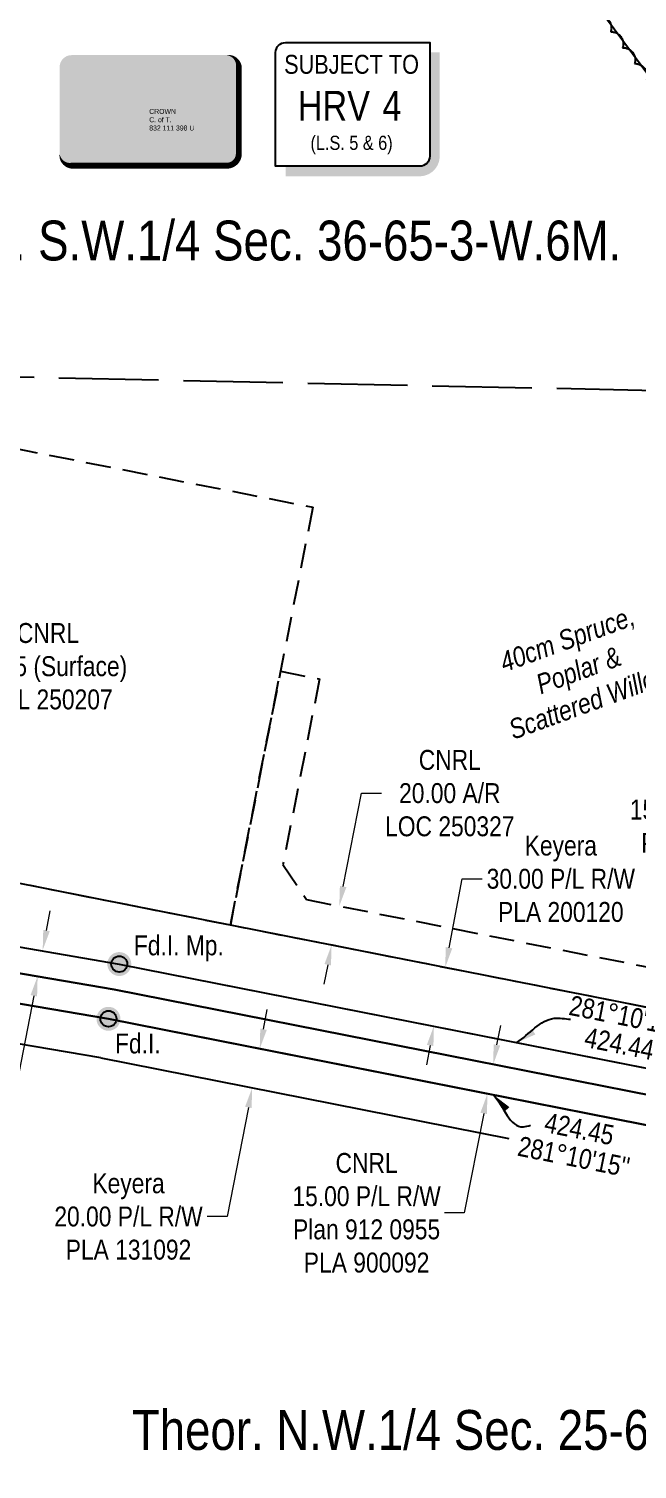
# Model space of a CAD drawing. Extents: x 413456 to 426437, y 6044251 to 6059667.
# Drawn here: x 414489 to 414794, y 6057391 to 6058115 of the extents above; entities that cross this region are included whole.
import ezdxf
from ezdxf.enums import TextEntityAlignment as Align

# ---------------------------------------------------------------- set-up
doc = ezdxf.new("R2018")
doc.units = 0
doc.header["$LTSCALE"] = 5
doc.header["$PDSIZE"] = 0.5
for name, pattern in [('0', [1, 1, 0]), ('foc-ACCESSROAD', [3.75, 2.5, -1.25]), ('foc-UNSURVEYED', [12.5, 10, -2.5])]:
    doc.linetypes.add(name, pattern=pattern)
doc.layers.get('Defpoints').update_dxf_attribs({"color": 9})
for name, color, linetype in [('AS-OWNER', 7, 'Continuous'), ('C-SYMBOL', 7, 'Continuous'), ('CG-NOTES', 7, 'Continuous'), ('CTW', 7, 'Continuous'), ('F-AR', 190, 'foc-ACCESSROAD'), ('F-RW', 190, 'Continuous'), ('F-WS', 190, 'foc-ACCESSROAD'), ('L-BD', 7, 'Continuous'), ('L-MON', 1, 'Continuous'), ('L-MON-T', 1, 'Continuous'), ('L-USEC', 7, 'foc-UNSURVEYED'), ('T-BUSH', 110, '0'), ('T-BUSH-T', 110, 'Continuous')]:
    doc.layers.add(name, color=color, linetype=linetype)
for name, color, linetype, lineweight in [('F-AR-T', 190, 'Continuous', 9), ('F-RW-T', 190, 'Continuous', 9), ('F-WS-T', 190, 'Continuous', 9)]:
    doc.layers.add(name, color=color, linetype=linetype, lineweight=lineweight)
doc.styles.add('175L', font='ARIALN.TTF', dxfattribs={"height": 20})
doc.styles.add('80CG', font='ARIALN.TTF', dxfattribs={"height": 10})
doc.styles.add('80L', font='ARIALN.TTF', dxfattribs={"height": 10})
doc.styles.add('80LS', font='ARIALNI.TTF', dxfattribs={"height": 10})
doc.styles.add('HRV', font='ARIALN.TTF', dxfattribs={"height": 3})
doc.styles.get("Standard").update_dxf_attribs({"font": 'ARIALN.TTF'})
doc.dimstyles.new('Compass 5 000', dxfattribs={"dimscale": 5, "dimtxt": 9, "dimasz": 2, "dimexe": 0.2, "dimexo": 0.0625, "dimgap": 0.5, "dimtad": 0, "dimtih": 1, "dimtoh": 1, "dimzin": 0, "dimdsep": 46, "dimtxsty": '80CG', "dimcen": 0.1, "dimse1": 1, "dimse2": 1, "dimclrd": 256, "dimclrt": 256, "dimaunit": 1, "dimadec": 4, "dimazin": 0, "dimtfac": 0.06, "dimtofl": 0, "dimtmove": 0, "dimatfit": 1, "dimfxl": 0.2, "dimtolj": 1, "dimtzin": 0, "dimlwd": -1, "dimarcsym": 0})

# ---------------------------------------------------------------- blocks, each defined once
blk = doc.blocks.new('HRV')
blk.add_lwpolyline([(-35.14, 31.6), (37.21, 31.6), (37.21, -25.54, -0.414214), (32.21, -30.54), (-40.14, -30.54), (-40.14, 26.6, -0.414214)], format="xyb", close=True)
at = {"const_width": 5, "flags": 128}
blk.add_lwpolyline([(-35.14, -33.04), (32.21, -33.04, 0.414214), (39.71, -25.54), (39.71, 26.6)], format="xyb", dxfattribs=at)
at = {"style": '80L'}
blk.add_text('SUBJECT TO', height=9.5, dxfattribs=at).set_placement((-2.01, 13.06), align=Align.BOTTOM_CENTER)
blk.add_attdef('(N.W.1/4 00)', text='', height=7.12, dxfattribs=at).set_placement((-2.01, -24.45), align=Align.BOTTOM_CENTER)
at = {"layer": 'CTW', "color": 3, "style": 'HRV'}
blk.add_text('HRV', height=15, dxfattribs=at).set_placement((-10.88, -0.18), align=Align.MIDDLE_CENTER)
blk.add_attdef('0', text='', height=15, dxfattribs=at).set_placement((18.28, -0.18), align=Align.MIDDLE_CENTER)
blk = doc.blocks.new('*D126')
at = {"layer": 'Defpoints', "color": 0, "transparency": 16777216}
for p in [(414493.1, 6057639.02), (414663.32, 6057619.58), (414660.78, 6057606.47)]:
    blk.add_point(p, dxfattribs=at)
at = {"layer": 'F-RW-T', "transparency": 16777216}
for p, q in [((414497.55, 6057661.95), (414499.46, 6057671.76)), ((414491.19, 6057629.2), (414480.62, 6057574.74)), ((414480.62, 6057574.74), (414470.62, 6057574.74))]:
    blk.add_line(p, q, dxfattribs=at)
for points in [[(414495.92, 6057662.27), (414499.19, 6057661.63), (414495.65, 6057652.13)], [(414489.56, 6057629.52), (414492.83, 6057628.88), (414493.1, 6057639.02)]]:
    blk.add_solid(points, dxfattribs=at)
at = {"layer": 'F-RW-T', "transparency": 16777216, "insert": (414431.54, 6057574.74), "char_height": 10, "attachment_point": 5, "style": '80CG'}
blk.add_mtext('\\A1;PGI\\P13.00 P/L R/W\\PPlan 022 1872\\PPLA 001999', dxfattribs=at)
blk = doc.blocks.new('*D127')
at = {"layer": 'Defpoints', "color": 0, "transparency": 16777216}
for p in [(414618.36, 6057599.9), (414600.83, 6057582.94), (414614.55, 6057580.27)]:
    blk.add_point(p, dxfattribs=at)
at = {"layer": 'F-RW-T', "transparency": 16777216}
for p, q in [((414606.55, 6057612.39), (414608.45, 6057622.2)), ((414598.92, 6057573.12), (414588.28, 6057518.29)), ((414588.28, 6057518.29), (414578.28, 6057518.29))]:
    blk.add_line(p, q, dxfattribs=at)
for points in [[(414604.91, 6057612.7), (414608.18, 6057612.07), (414604.64, 6057602.57)], [(414597.29, 6057573.44), (414600.56, 6057572.8), (414600.83, 6057582.94)]]:
    blk.add_solid(points, dxfattribs=at)
at = {"layer": 'F-RW-T', "transparency": 16777216, "insert": (414538.74, 6057518.29), "char_height": 10, "attachment_point": 5, "style": '80CG'}
blk.add_mtext('\\A1;Keyera\\P20.00 P/L R/W\\PPLA 131092', dxfattribs=at)
blk = doc.blocks.new('*D128')
at = {"layer": 'Defpoints', "color": 0, "transparency": 16777216}
for p in [(414653.98, 6057651.95), (414697.79, 6057643.49), (414648.3, 6057622.51)]:
    blk.add_point(p, dxfattribs=at)
at = {"layer": 'F-RW-T', "transparency": 16777216}
for p, q in [((414699.69, 6057653.31), (414706.36, 6057687.86)), ((414706.36, 6057687.86), (414716.36, 6057687.86)), ((414690.22, 6057604.24), (414688.32, 6057594.42))]:
    blk.add_line(p, q, dxfattribs=at)
for points in [[(414698.05, 6057653.63), (414701.33, 6057652.99), (414697.79, 6057643.49)], [(414688.58, 6057604.55), (414691.85, 6057603.92), (414692.11, 6057614.06)]]:
    blk.add_solid(points, dxfattribs=at)
at = {"layer": 'F-RW-T', "transparency": 16777216, "insert": (414755.83, 6057687.86), "char_height": 10, "attachment_point": 5, "style": '80CG'}
blk.add_mtext('\\A1;Keyera\\P30.00 P/L R/W\\PPLA 200120', dxfattribs=at)
blk = doc.blocks.new('*D129')
at = {"layer": 'Defpoints', "color": 0, "transparency": 16777216}
for p in [(414964.46, 6057734.41), (414991.41, 6057636.72), (414976.52, 6057634.92)]:
    blk.add_point(p, dxfattribs=at)
at = {"layer": 'F-RW-T', "transparency": 16777216}
for p, q in [((414989.27, 6057737.42), (414999.2, 6057738.63)), ((414954.53, 6057733.21), (414866.8, 6057722.58))]:
    blk.add_line(p, q, dxfattribs=at)
for points in [[(414989.07, 6057739.08), (414989.48, 6057735.77), (414979.35, 6057736.22)], [(414954.33, 6057734.87), (414954.73, 6057731.56), (414964.46, 6057734.41)]]:
    blk.add_solid(points, dxfattribs=at)
at = {"layer": 'F-RW-T', "transparency": 16777216, "insert": (414827.72, 6057722.58), "char_height": 10, "attachment_point": 5, "style": '80CG'}
blk.add_mtext('\\A1;Pembina\\P15.00 P/L R/W\\PPLA 230936', dxfattribs=at)
blk = doc.blocks.new('*D130')
at = {"layer": 'Defpoints', "color": 0, "transparency": 16777216}
for p in [(414742.36, 6057590.69), (414718.99, 6057579.96), (414739.5, 6057575.98)]:
    blk.add_point(p, dxfattribs=at)
at = {"layer": 'F-RW-T', "transparency": 16777216}
for p, q in [((414723.75, 6057604.49), (414725.66, 6057614.31)), ((414717.09, 6057570.14), (414707.38, 6057520.16)), ((414707.38, 6057520.16), (414697.38, 6057520.16))]:
    blk.add_line(p, q, dxfattribs=at)
for points in [[(414722.12, 6057604.81), (414725.39, 6057604.17), (414721.85, 6057594.67)], [(414715.45, 6057570.46), (414718.72, 6057569.82), (414718.99, 6057579.96)]]:
    blk.add_solid(points, dxfattribs=at)
at = {"layer": 'F-RW-T', "transparency": 16777216, "insert": (414658.3, 6057520.16), "char_height": 10, "attachment_point": 5, "style": '80CG'}
blk.add_mtext('\\A1;CNRL\\P15.00 P/L R/W\\PPlan 912 0955\\PPLA 900092', dxfattribs=at)
blk = doc.blocks.new('*U289')
h = blk.add_hatch(color=255)
edge = h.paths.add_edge_path()
edge.add_line((-39, -28.5), (39, -28.5))
edge.add_arc((39, -22.5), 6, 270, 360)
edge.add_line((45, -22.5), (45, 21))
edge.add_arc((39, 21), 6, 0, 90)
edge.add_line((39, 27), (-39, 27))
edge.add_arc((-39, 21), 6, 90, 180)
edge.add_line((-45, 21), (-45, -22.5))
edge.add_arc((-39, -22.5), 6, 180, 270)
at = {"color": 14, "flags": 128}
blk.add_lwpolyline([(-39, -28.5, 3, 3, 0), (39, -28.5, 3, 3, 0.414214), (45, -22.5, 3, 3, 0), (45, 21, 3, 0, 0.414214), (39, 27, 0, 0, 0), (-39, 27, 0, 0, 0.414214), (-45, 21, 0, 0, 0), (-45, -22.5, 0, 3, 0.414214)], format="xyseb", close=True, dxfattribs=at)
blk.add_lwpolyline([(-34, -22.5, 0, 7.5, 0), (0, 0, 0, 0, 0)], format="xyseb", dxfattribs=at)
at = {"color": 14, "lineweight": 30, "flags": 104}
blk.add_attdef('ENTER_TEXT', text='', height=10, dxfattribs=at).set_placement((0, 0), align=Align.MIDDLE_CENTER)
blk = doc.blocks.new('fdia')
at = {"color": 255, "const_width": 1}
blk.add_lwpolyline([(-0.5, 0, 1), (0.5, 0, 1)], format="xyb", close=True, dxfattribs=at)
blk = doc.blocks.new('Fdiaa')
blk.add_blockref('fdia', (0, 0))
blk = doc.blocks.new('fdib')
at = {"color": 1, "const_width": 1.6}
blk.add_lwpolyline([(-0.4, 0, 1), (0.4, 0, 1)], format="xyb", close=True, dxfattribs=at)
at = {"color": 1}
blk.add_circle((0, 0), 0.8, dxfattribs=at)
blk = doc.blocks.new('Fdibb')
blk.add_blockref('fdib', (0, 0))
blk = doc.blocks.new('fdicc')
for name in ['Fdibb', 'Fdiaa']:
    blk.add_blockref(name, (0, 0))
blk = doc.blocks.new('FDI')
blk.add_blockref('fdicc', (0, 0))
blk = doc.blocks.new('*D311')
at = {"layer": 'Defpoints', "color": 0, "transparency": 16777216}
for p in [(414644.59, 6057674.2), (414646.63, 6057673.8), (414642.76, 6057654.18)]:
    blk.add_point(p, dxfattribs=at)
at = {"layer": 'F-AR-T', "transparency": 16777216}
for p, q in [((414646.52, 6057684.01), (414655.78, 6057730.87)), ((414655.78, 6057730.87), (414665.78, 6057730.87)), ((414638.77, 6057644.78), (414636.84, 6057634.97))]:
    blk.add_line(p, q, dxfattribs=at)
for points in [[(414644.89, 6057684.33), (414648.16, 6057683.69), (414644.59, 6057674.2)], [(414637.14, 6057645.1), (414640.41, 6057644.45), (414640.71, 6057654.59)]]:
    blk.add_solid(points, dxfattribs=at)
at = {"layer": 'F-AR-T', "transparency": 16777216, "insert": (414700.08, 6057730.87), "char_height": 10, "attachment_point": 5, "style": '80CG'}
blk.add_mtext('\\A1;CNRL\\P20.00 A/R\\PLOC 250327', dxfattribs=at)

msp = doc.modelspace()

# ---------------------------------------------------------------- linework, layer by layer
at = {"layer": 'F-RW'}
for p, q in [((414534.106, 6057645.099), (415081.45, 6057537)), ((414528.663, 6057617.61), (415318.472, 6057461.65)), ((414524.79, 6057597.997), (414729.686, 6057557.537))]:
    msp.add_line(p, q, dxfattribs=at)
for points in [[(415011.484, 6057813.447), (414926.986, 6057920.425), (414751.088, 6058157.008)], [(414201.255, 6057845.653), (414354.124, 6057699.421), (414383.754, 6057671.038), (414534.106, 6057645.099)], [(414254.15, 6057701.779), (414353.796, 6057682.087), (414364.817, 6057679.8), (414363.705, 6057674.955), (414383.754, 6057671.038), (414534.106, 6057645.099)], [(414254.15, 6057701.779), (414353.796, 6057682.087), (414364.817, 6057679.8), (414363.705, 6057674.955), (414383.754, 6057671.038), (414534.085, 6057645.068), (415049.043, 6057543.381), (415078.652, 6057554.275), (415174.312, 6057597.018), (415179.387, 6057599.286), (415198.231, 6057607.686), (415205.701, 6057611.014), (415219.588, 6057617.208), (415244.747, 6057628.394), (415261.363, 6057635.79)], [(415516.479, 6057605.315), (415436.242, 6057614.845), (415413.676, 6057617.917), (415328.726, 6057629.482), (415300.23, 6057633.362), (415286.998, 6057627.508), (415272.883, 6057621.209), (415250.627, 6057611.327), (415225.937, 6057600.34), (415211.325, 6057593.835), (415190.867, 6057584.734), (415173.94, 6057577.169), (415090.134, 6057539.732), (415080.934, 6057535.622), (415061.432, 6057527.689), (414531.568, 6057632.319), (414383.5, 6057657.615), (414353.446, 6057663.574), (414348.012, 6057664.653), (414349.127, 6057669.598), (414253.898, 6057688.452)], [(414253.898, 6057688.452), (414349.127, 6057669.598), (414348.012, 6057664.653), (414353.446, 6057663.574), (414383.5, 6057657.615), (414531.568, 6057632.319), (415176.85, 6057504.898)], [(414253.513, 6057668.099), (414353.158, 6057648.345), (414383.212, 6057642.387), (414528.663, 6057617.61), (415151.111, 6057494.698), (415157.724, 6057486.344), (415171.903, 6057468.39), (415232.068, 6057392.214), (415318.395, 6057460.314), (415326.198, 6057466.559), (415347.959, 6057482.543), (415356.021, 6057488.465), (415369.815, 6057498.397), (415393.381, 6057515.364), (415409.5, 6057526.99), (415439.062, 6057548.294), (415456.001, 6057560.468), (415516.479, 6057605.315)], [(415318.577, 6057461.629), (414528.663, 6057617.61), (414383.212, 6057642.387), (414353.158, 6057648.345), (414253.513, 6057668.099)], [(414524.79, 6057597.997), (414382.828, 6057622.076), (414352.774, 6057628.034), (414253.129, 6057647.788)]]:
    msp.add_lwpolyline(points, dxfattribs=at)
at = {"layer": 'F-WS'}
msp.add_lwpolyline([(414396.325, 6057702.952), (414385.514, 6057713.251), (414425.397, 6057915.166), (414631.325, 6057874.478), (414589.877, 6057664.626), (414538.493, 6057674.773), (414396.325, 6057702.952)], close=True, dxfattribs=at)
at = {"layer": 'L-USEC'}
msp.add_line((414378.837, 6057942.135), (415180.457, 6057925.111), dxfattribs=at)
at = {"layer": 'T-BUSH', "flags": 128}
msp.add_lwpolyline([(414564.561, 6058400.754, -0.5205671), (414570.574, 6058392.769, -0.5205671), (414576.586, 6058384.784, -0.5205671), (414582.598, 6058376.799, -0.5205671), (414588.611, 6058368.813, -0.5205671), (414594.623, 6058360.828, -0.5205671), (414600.635, 6058352.843, -0.5205671), (414606.648, 6058344.857, -0.5205671), (414612.66, 6058336.872, -0.5205671), (414618.673, 6058328.887, -0.5205671), (414624.685, 6058320.902, -0.5205671), (414630.697, 6058312.916, -0.5205671), (414636.71, 6058304.931, -0.5205671), (414642.722, 6058296.946, -0.5205671), (414648.734, 6058288.961, -0.5205671), (414654.747, 6058280.975, -0.5205671), (414660.759, 6058272.99, -0.5205671), (414666.771, 6058265.005, -0.5205671), (414672.784, 6058257.02, -0.5205671), (414678.796, 6058249.034, -0.5205671), (414684.808, 6058241.049, -0.5205671), (414690.821, 6058233.064, -0.5205671), (414696.833, 6058225.078, -0.5205671), (414702.845, 6058217.093, -0.5205671), (414708.858, 6058209.108, -0.5205671), (414714.87, 6058201.123, -0.5205671), (414720.882, 6058193.137, -0.5205671), (414726.895, 6058185.152, -0.5205671), (414732.907, 6058177.167, -0.5205671), (414738.919, 6058169.182, -0.5205671), (414744.932, 6058161.196, -0.5205671), (414750.94, 6058153.208, -0.5205671), (414756.932, 6058145.207, -0.5205671), (414762.923, 6058137.206, -0.5205671), (414768.915, 6058129.206, -0.5205671), (414774.907, 6058121.205, -0.5205671), (414780.899, 6058113.204, -0.5205671), (414786.891, 6058105.204, -0.5205671), (414792.883, 6058097.203, -0.5205671), (414798.874, 6058089.203, -0.5205671), (414804.866, 6058081.202, -0.5205671), (414810.858, 6058073.201, -0.5205671), (414816.85, 6058065.201, -0.5205671), (414822.842, 6058057.2, -0.5205671), (414828.834, 6058049.199, -0.5205671), (414834.825, 6058041.199, -0.5205671), (414840.817, 6058033.198, -0.5205671), (414846.809, 6058025.197, -0.5205671), (414852.801, 6058017.197, -0.5205671), (414858.793, 6058009.196, -0.5205671), (414864.785, 6058001.195, -0.5205671), (414870.777, 6057993.195, -0.5205671), (414876.768, 6057985.194, -0.5205671), (414882.76, 6057977.193, -0.5205671), (414888.752, 6057969.193, -0.5205671), (414894.744, 6057961.192, -0.5205671), (414900.736, 6057953.191, -0.5205671), (414906.728, 6057945.191, -0.5205671), (414912.719, 6057937.19, -0.5205671), (414918.711, 6057929.189, -0.5205671), (414924.703, 6057921.189, -0.5205671), (414931.147, 6057913.553, -0.5205671), (414937.711, 6057906.015, -0.5205671), (414944.275, 6057898.476, -0.5205671), (414950.839, 6057890.938, -0.5205671), (414957.402, 6057883.399, -0.5205671), (414963.966, 6057875.861, -0.5205671), (414970.53, 6057868.323, -0.5205671), (414977.094, 6057860.784, -0.5205671), (414983.658, 6057853.246, -0.5205671), (414983.663, 6057848.882, -0.5205671), (414976.596, 6057850.24, -0.5205671), (414970.368, 6057842.421, -0.5205671), (414964.141, 6057834.603, -0.5205671), (414957.913, 6057826.785, -0.5205671), (414950.189, 6057820.844, -0.5205671), (414941.504, 6057816.338, -0.5205671), (414942.541, 6057806.397, -0.5205671), (414943.756, 6057796.599, -0.5205671), (414947.93, 6057789.105, -0.5205671), (414949.19, 6057779.189, -0.5205671), (414950.451, 6057769.273, -0.5205671), (414951.711, 6057759.358, -0.5205671), (414952.972, 6057749.442, -0.5205671), (414954.232, 6057739.526, -0.5205671), (414955.493, 6057729.61, -0.5205671), (414956.719, 6057719.69, -0.5205671), (414957.919, 6057709.767, -0.5205671), (414959.118, 6057699.843, -0.5205671), (414960.318, 6057689.92, -0.5205671), (414961.517, 6057679.996, -0.5205671), (414962.717, 6057670.073, -0.5205671), (414963.916, 6057660.15, -0.5205671), (414965.116, 6057650.226, -0.5205671), (414966.315, 6057640.303, -0.5205671), (414967.515, 6057630.379, -0.5205671), (414965.945, 6057622.41, -0.5205671), (414957.777, 6057619.225, -0.5205671), (414960.084, 6057609.499, -0.5205671), (414960.039, 6057602.033, -0.5205671), (414950.228, 6057603.948, -0.5205671), (414940.418, 6057605.864, -0.5205671), (414926.718, 6057608.539, -0.5205671)], format="xyb", dxfattribs=at)

# ---------------------------------------------------------------- block references
at = {"layer": 'AS-OWNER'}
ref = msp.add_blockref('*U289', (414549.144, 6058074.46), dxfattribs=at)
lines = msp.add_mtext('CROWN\\PC. of T.\\P832 111 398 U', dxfattribs={"layer": '0', "color": 14, "insert": (414549.144, 6058074.46), "char_height": 2.5, "attachment_point": 1})
ref.add_attrib('ENTER_TEXT', '', (414549.144, 6058074.46), dxfattribs={"flags": 104}).embed_mtext(lines)
at = {"layer": 'CG-NOTES'}
msp.add_blockref('HRV', (414652.766, 6058076.195), dxfattribs=at).add_auto_attribs({'(N.W.1/4 00)': '(L.S. 5 & 6)', '0': '4'})

# ---------------------------------------------------------------- texts
at = {"layer": 'C-SYMBOL', "color": 3, "style": '175L'}
for s, p in [('Theor. S.W.1/4 Sec. 36-65-3-W.6M.', (414603.488, 6057992.381)), ('Theor. N.W.1/4 Sec. 25-65-3-W.6M.', (414723.744, 6057395.164))]:
    msp.add_text(s, height=20, dxfattribs=at).set_placement(p, align=Align.BOTTOM_CENTER)
at = {"layer": 'F-WS-T', "insert": (414451.07, 6057816.32), "char_height": 10, "attachment_point": 1, "style": '80L'}
msp.add_mtext_dynamic_manual_height_columns('\\pxqc;CNRL\\P13-25 (Surface)\\PMSL 250207', width=94.44308, gutter_width=50, heights=[0], dxfattribs=at)
at = {"layer": 'L-BD'}
for s, height, p in [('281°10\'15"', 9.9956, (414788.011, 6057619.124)), ('424.44', 9.9956, (414785.251, 6057605.15)), ('424.45', 9.9956, (414765.152, 6057562.364)), ("281°10'15''", 9.99564, (414762.393, 6057548.39))]:
    msp.add_text(s, height=height, rotation=348.828009, dxfattribs=at).set_placement(p, align=Align.MIDDLE_CENTER)
at = {"layer": 'T-BUSH-T', "insert": (414757.294, 6057813), "char_height": 9.99564, "width": 96.18268, "attachment_point": 2, "rotation": 20, "style": '80LS'}
msp.add_mtext('40cm Spruce, Poplar &  \\PScattered Willow  ', dxfattribs=at)

# ---------------------------------------------------------------- dimensions: what is measured, and where the dimension line sits
at = {"layer": 'F-AR-T', "color": 6}
dim = msp.add_linear_dim(base=(414644.585, 6057674.199), p1=(414642.756, 6057654.183), p2=(414646.629, 6057673.795), angle=78.828676, text='CNRL\\P20.00 A/R\\PLOC 250327', dimstyle='Compass 5 000', dxfattribs=at)
dim.commit()
dim.dimension.update_dxf_attribs({"geometry": '*D311', "text_midpoint": (414700.08, 6057730.866), "dimtype": 161})
at = {"layer": 'F-RW-T'}
for base, p1, p2, angle, text, picture, middle in [((414964.456, 6057734.414), (414991.407, 6057636.722), (414976.516, 6057634.918), 186.910929, 'Pembina\\P15.00 P/L R/W\\PPLA 230936', '*D129', (414827.721, 6057722.578)), ((414697.795, 6057643.491), (414648.301, 6057622.514), (414653.984, 6057651.949), 79.073415, 'Keyera\\P30.00 P/L R/W\\PPLA 200120', '*D128', (414755.825, 6057687.863)), ((414718.992, 6057579.958), (414742.355, 6057590.694), (414739.498, 6057575.977), 259.013771, 'CNRL\\P15.00 P/L R/W\\PPlan 912 0955\\PPLA 900092', '*D130', (414658.301, 6057520.162))]:
    dim = msp.add_linear_dim(base=base, p1=p1, p2=p2, angle=angle, text=text, dimstyle='Compass 5 000', dxfattribs=at)
    dim.commit()
    dim.dimension.update_dxf_attribs({"geometry": picture, "text_midpoint": middle, "dimtype": 161})

# ---------------------------------------------------------------- leaders
at = {"layer": 'L-BD', "path_type": 1}
for points in [[(414733.766, 6057605.667), (414752.544, 6057617.888), (414760.714, 6057617.367)], [(414721.962, 6057579.44), (414737.051, 6057563.337), (414740.641, 6057564.162)]]:
    msp.add_leader(points, dimstyle='Compass 5 000', override={"dimgap": 0.5, "dimtad": 0}, dxfattribs=at)

# ---------------------------------------------------------------- next in the draw order: texts
at = {"layer": 'L-MON-T', "char_height": 9.99564, "attachment_point": 1, "style": '80L', "bg_fill": 3, "box_fill_scale": 1.1, "bg_fill_color": 256, "bg_fill_transparency": 0}
for s, width, insert in [('\\pxql;Fd.I. Mp.', 47.8543, (414541.404, 6057659.494)), ('\\pxql;Fd.I.', 22.02483, (414531.956, 6057610.207))]:
    msp.add_mtext_dynamic_manual_height_columns(s, width=width, gutter_width=49.956, heights=[0], dxfattribs=dict(at, insert=insert))

# ---------------------------------------------------------------- next in the draw order: linework, layer by layer
at = {"layer": 'F-AR'}
msp.add_lwpolyline([(415080.709, 6057583.931), (415084.705, 6057578.867), (415182.856, 6057622.663), (415199.115, 6057651.81), (415200.391, 6057634.004), (415201.112, 6057630.809), (415205.444, 6057611.618), (415205.664, 6057610.949), (415078.652, 6057554.275), (415065.718, 6057570.654), (415020.453, 6057579.593), (414589.877, 6057664.626), (414615.053, 6057792.107), (414634.665, 6057788.234), (414616.267, 6057695.074), (414628.072, 6057677.46), (415024.326, 6057599.206), (415076.837, 6057588.836), (415080.709, 6057583.931)], dxfattribs=at)
at = {"layer": 'F-RW'}
for points in [[(413468.254, 6058546.833), (413472.81, 6058542.475), (413487.476, 6058528.446), (413502.815, 6058513.773), (413513.686, 6058503.373), (413528.185, 6058489.503), (413566.477, 6058452.874), (414094.504, 6057947.764), (414233.989, 6057814.341), (414244.93, 6057803.875), (414354.124, 6057699.421), (414383.754, 6057671.038), (414534.085, 6057645.068), (415049.043, 6057543.381)], [(415432.591, 6057317.165), (415228.77, 6057364.136), (415171.314, 6057436.909), (415141.819, 6057474.233), (415122.881, 6057498.254), (415108.645, 6057516.286), (415090.134, 6057539.732), (415078.652, 6057554.275), (415065.722, 6057570.653), (414539.894, 6057674.486), (414396.325, 6057702.952), (414385.514, 6057713.251), (414354.894, 6057740.156), (414268.588, 6057822.716), (414257.647, 6057833.182), (414138.769, 6057946.892), (413567.255, 6058493.596)]]:
    msp.add_lwpolyline(points, dxfattribs=at)

# ---------------------------------------------------------------- next in the draw order: block references
at = {"layer": 'L-MON', "color": 3, "xscale": 4.999999999999877, "yscale": 4.999999999999877, "zscale": 4.999999999999877}
for p in [(414534.106, 6057645.099), (414528.663, 6057617.61)]:
    msp.add_blockref('FDI', p, dxfattribs=at)

# ---------------------------------------------------------------- next in the draw order: dimensions: what is measured, and where the dimension line sits
at = {"layer": 'F-RW-T'}
for base, p1, p2, angle, text, picture, middle in [((414493.101, 6057639.018), (414663.321, 6057619.579), (414660.775, 6057606.465), 259.013326, 'PGI\\P13.00 P/L R/W\\PPlan 022 1872\\PPLA 001999', '*D126', (414431.54, 6057574.745)), ((414600.828, 6057582.937), (414618.363, 6057599.904), (414614.552, 6057580.273), 259.013917, 'Keyera\\P20.00 P/L R/W\\PPLA 131092', '*D127', (414538.743, 6057518.294))]:
    dim = msp.add_linear_dim(base=base, p1=p1, p2=p2, angle=angle, text=text, dimstyle='Compass 5 000', dxfattribs=at)
    dim.commit()
    dim.dimension.update_dxf_attribs({"geometry": picture, "text_midpoint": middle, "dimtype": 161})

doc.saveas('drawing.dxf')
